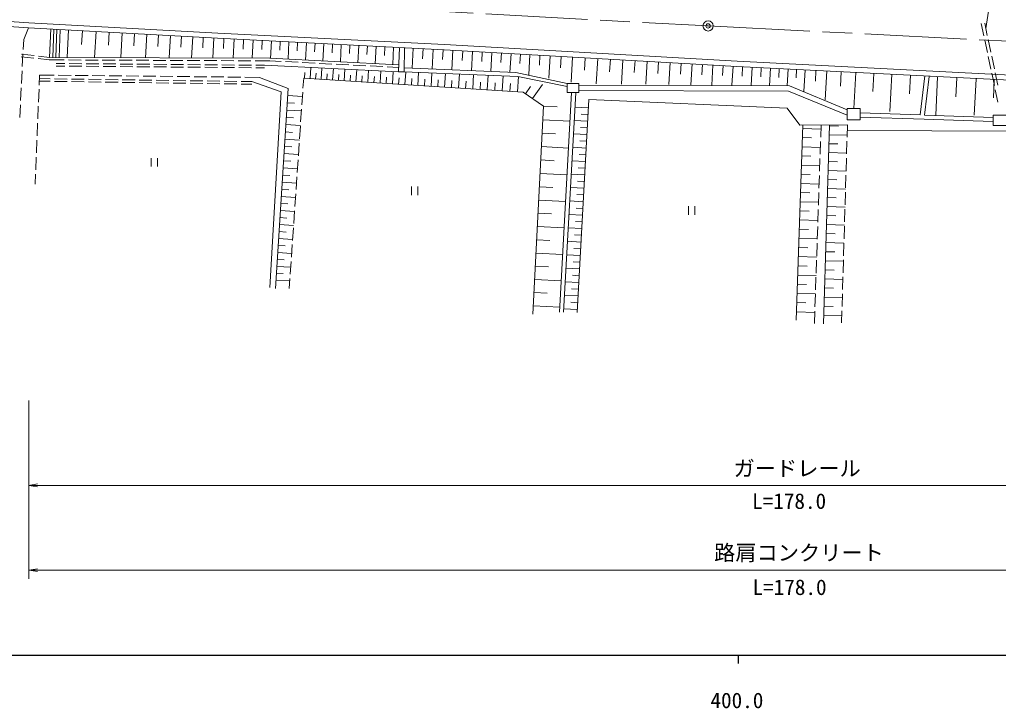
# Model space of a CAD drawing. Units: millimetres at full size, sheet at 1:1000; details may follow other scales. Extents: x 40000 to 680000, y 20000 to 380000.
# Drawn here: x 383284 to 498670, y 198715 to 279904 of the extents above; entities that cross this region are included whole.
import ezdxf
from ezdxf.enums import TextEntityAlignment as Align

# ---------------------------------------------------------------- set-up
doc = ezdxf.new("R2010")
doc.units = ezdxf.units.MM
doc.header["$LTSCALE"] = 1000
doc.header["$PDMODE"] = 32
doc.header["$PDSIZE"] = 500
doc.linetypes.add('CHAIN', pattern=[18.5, 12, -1.5, 3.5, -1.5])
for name, color, linetype, lineweight in [('M-BGD', 7, 'Continuous', 13), ('M-BMK', 2, 'CHAIN', 13), ('M-BMK-SRVR', 3, 'Continuous', 13), ('M-STR-HTXT', 7, 'Continuous', 13), ('M-TTL-BAND', 7, 'Continuous', 25)]:
    doc.layers.add(name, color=color, linetype=linetype, lineweight=lineweight)
doc.styles.add('ＭＳ ゴシック', font='')
doc.styles.get('ＭＳ ゴシック').set_extended_font_data('MS Gothic')

# ---------------------------------------------------------------- blocks, each defined once
blk = doc.blocks.new('open_arrow')
at = {"color": 0, "linetype": 'Continuous', "lineweight": -2}
blk.add_lwpolyline([(7.5, 1.25), (0, 0), (7.5, -1.25)], dxfattribs=at)

msp = doc.modelspace()

# ---------------------------------------------------------------- linework, layer by layer
at = {"layer": 'M-BGD'}
for p, q in [((496649, 279453), (496960, 277985)), ((497049, 279494), (497360, 278027)), ((383774, 277573), (384348, 278940)), ((389065, 278680), (388887, 275445)), ((390683, 278592), (390594, 276974)), ((392301, 278503), (392132, 275430)), ((393837, 278418), (393753, 276882)), ((395373, 278334), (395213, 275416)), ((396832, 278254), (396752, 276795)), ((398290, 278173), (398138, 275403)), ((399675, 278097), (399599, 276712)), ((383712, 276366), (383774, 277573)), ((401061, 278021), (400916, 275391)), ((402376, 277949), (402304, 276634)), ((403691, 277877), (403554, 275379)), ((404940, 277808), (404871, 276559)), ((406189, 277739), (406058, 275368)), ((407375, 277677), (407314, 276491)), ((408561, 277617), (408445, 275357)), ((409691, 277559), (409633, 276429)), ((410821, 277501), (410711, 275347)), ((411898, 277446), (411843, 276369)), ((412975, 277391), (412870, 275333)), ((414004, 277338), (413952, 276309)), ((415033, 277286), (414928, 275228)), ((416062, 277233), (416010, 276204)), ((417091, 277181), (416986, 275124)), ((418120, 277128), (418067, 276100)), ((419148, 277075), (419043, 275019)), ((420176, 277023), (420124, 275995)), ((421204, 276970), (421099, 274915)), ((497063, 277496), (497374, 276029)), ((497463, 277538), (497774, 276070)), ((383518, 275822), (385009, 275656)), ((383608, 274368), (383686, 275866)), ((422232, 276918), (422180, 275890)), ((423260, 276865), (423155, 274810)), ((424287, 276813), (424235, 275785)), ((425315, 276760), (425210, 274706)), ((426342, 276708), (426289, 275681)), ((427369, 276655), (427264, 274602)), ((429665, 276538), (429544, 274176)), ((430846, 276477), (430786, 275296)), ((432027, 276417), (431907, 274075)), ((433198, 276357), (433138, 275186)), ((434369, 276292), (434237, 273976)), ((435526, 276226), (435460, 275068)), ((436684, 276160), (436554, 273878)), ((437825, 276095), (437760, 274954)), ((438966, 276030), (438838, 273781)), ((440090, 275966), (440026, 274841)), ((441215, 275902), (441089, 273685)), ((442323, 275839), (442260, 274730)), ((443432, 275776), (443296, 273394)), ((383485, 275524), (384975, 275357)), ((385472, 275302), (386779, 275156)), ((385506, 275600), (386813, 275454)), ((386811, 275154), (388539, 275146)), ((387607, 274730), (388626, 274721)), ((389039, 275144), (390539, 275137)), ((389126, 274717), (390626, 274704)), ((391039, 275135), (392539, 275128)), ((391126, 274700), (392626, 274687)), ((393039, 275126), (394539, 275119)), ((393126, 274683), (394625, 274670)), ((395039, 275117), (396539, 275110)), ((395125, 274665), (396625, 274653)), ((397039, 275108), (398539, 275101)), ((397125, 274648), (398625, 274635)), ((399039, 275099), (400539, 275092)), ((399125, 274631), (400625, 274618)), ((401039, 275090), (402539, 275083)), ((403039, 275081), (404539, 275074)), ((405039, 275072), (406539, 275065)), ((407039, 275063), (408539, 275056)), ((409039, 275054), (410539, 275047)), ((411039, 275045), (412766, 275037)), ((412766, 275037), (414115, 274969)), ((414615, 274944), (416113, 274868)), ((416612, 274842), (418110, 274766)), ((418609, 274741), (420108, 274665)), ((420607, 274639), (422105, 274563)), ((444623, 275708), (444555, 274517)), ((445813, 275640), (445662, 272983)), ((447142, 275565), (447066, 274236)), ((448471, 275489), (448302, 272524)), ((449953, 275405), (449869, 273922)), ((451436, 275320), (451266, 272345)), ((452923, 275236), (452839, 273748)), ((454411, 275151), (454249, 272310)), ((455831, 275070), (455751, 273650)), ((457252, 274989), (457097, 272277)), ((458608, 274912), (458530, 273556)), ((459964, 274835), (459816, 272246)), ((461258, 274761), (461184, 273467)), ((462553, 274688), (462412, 272216)), ((497477, 275539), (497788, 274072)), ((497877, 275581), (498188, 274113)), ((383504, 272371), (383582, 273869)), ((387605, 274430), (388623, 274421)), ((389123, 274417), (390623, 274404)), ((391123, 274400), (392623, 274387)), ((393123, 274383), (394623, 274370)), ((395123, 274365), (396623, 274353)), ((397123, 274348), (398623, 274335)), ((399123, 274331), (400623, 274318)), ((401123, 274314), (402623, 274301)), ((401125, 274614), (402625, 274601)), ((403123, 274297), (404623, 274284)), ((403125, 274597), (404625, 274584)), ((405123, 274280), (406622, 274267)), ((405125, 274580), (406625, 274567)), ((407122, 274263), (408622, 274250)), ((407125, 274563), (408625, 274550)), ((409122, 274245), (410622, 274233)), ((409125, 274545), (410625, 274533)), ((411122, 274228), (412141, 274220)), ((411125, 274528), (412143, 274520)), ((416878, 272998), (416919, 273647)), ((417526, 272957), (417609, 274254)), ((418186, 272915), (418228, 273574)), ((418845, 272873), (418929, 274192)), ((419516, 272830), (419558, 273500)), ((420186, 272787), (420271, 274128)), ((421549, 272700), (421636, 274063)), ((422604, 274538), (424102, 274462)), ((422935, 272612), (423023, 273998)), ((424343, 272522), (424433, 273931)), ((424602, 274437), (426100, 274361)), ((425775, 272431), (425866, 273863)), ((426599, 274335), (427948, 274267)), ((427231, 272339), (427323, 273794)), ((428712, 272244), (428806, 273725)), ((430231, 272147), (430328, 273666)), ((431788, 272048), (431887, 273606)), ((433385, 271947), (433487, 273543)), ((435022, 271842), (435126, 273480)), ((463788, 274617), (463718, 273381)), ((465024, 274547), (464890, 272187)), ((466204, 274480), (466137, 273300)), ((467384, 274413), (467256, 272160)), ((468511, 274353), (468454, 273226)), ((469638, 274296), (469528, 272133)), ((470719, 274241), (470664, 273160)), ((471800, 274186), (471694, 272108)), ((472838, 274133), (472786, 273094)), ((473877, 274081), (473776, 272084)), ((474875, 274030), (474825, 273032)), ((475873, 273979), (475743, 271414)), ((477156, 273914), (477091, 272632)), ((478439, 273849), (478265, 270433)), ((480147, 273763), (480060, 272055)), ((481855, 273676), (481640, 269430)), ((483978, 273568), (483870, 271445)), ((497891, 273583), (498202, 272115)), ((498291, 273624), (498602, 272157)), ((385596, 272185), (385644, 273363)), ((385623, 272644), (386890, 272627)), ((385627, 272944), (386894, 272926)), ((385644, 273363), (387352, 273345)), ((387390, 272619), (388890, 272598)), ((387394, 272919), (388894, 272898)), ((387852, 273340), (389352, 273324)), ((389390, 272591), (390890, 272570)), ((389394, 272891), (390894, 272870)), ((389852, 273319), (391352, 273304)), ((391390, 272563), (392890, 272542)), ((391394, 272863), (392894, 272842)), ((391852, 273298), (393352, 273283)), ((393390, 272535), (394889, 272514)), ((393394, 272835), (394894, 272814)), ((393852, 273278), (395352, 273262)), ((395389, 272507), (396889, 272486)), ((395394, 272807), (396893, 272786)), ((395852, 273257), (397352, 273241)), ((397389, 272479), (398889, 272457)), ((397393, 272779), (398893, 272757)), ((397852, 273236), (399352, 273221)), ((399389, 272450), (400889, 272429)), ((399393, 272750), (400893, 272729)), ((399852, 273216), (401352, 273200)), ((401389, 272422), (402889, 272401)), ((401393, 272722), (402893, 272701)), ((401852, 273195), (403351, 273179)), ((403389, 272394), (404888, 272373)), ((403393, 272694), (404893, 272673)), ((403851, 273174), (405351, 273158)), ((405388, 272366), (406888, 272345)), ((405393, 272666), (406892, 272645)), ((405851, 273153), (407351, 273138)), ((407388, 272338), (408888, 272317)), ((407392, 272638), (408892, 272617)), ((407851, 273133), (409351, 273117)), ((409388, 272310), (410655, 272292)), ((409392, 272610), (410660, 272592)), ((409851, 273112), (411559, 273094)), ((416693, 271837), (416773, 273005)), ((420868, 272744), (420911, 273425)), ((422242, 272656), (422286, 273349)), ((423639, 272567), (423684, 273272)), ((425059, 272477), (425105, 273193)), ((426503, 272385), (426549, 273113)), ((427971, 272291), (428018, 273032)), ((429471, 272196), (429520, 272955)), ((431009, 272098), (431059, 272877)), ((432586, 271997), (432637, 272796)), ((434204, 271894), (434256, 272713)), ((435862, 271789), (435915, 272628)), ((436701, 271735), (436808, 273414)), ((437562, 271681), (437616, 272541)), ((438422, 271626), (438532, 273347)), ((439305, 271570), (439361, 272452)), ((440187, 271513), (440300, 273278)), ((441083, 271456), (441140, 272352)), ((441978, 271399), (442093, 273191)), ((486101, 273461), (485877, 269055)), ((488303, 273349), (488191, 271146)), ((489953, 268620), (490500, 273204)), ((491499, 273156), (491282, 268625)), ((493764, 273047), (493656, 270782)), ((496029, 272939), (495824, 268645)), ((498176, 272836), (498073, 270689)), ((383401, 270374), (383479, 271872)), ((385514, 270187), (385576, 271686)), ((416556, 269842), (416659, 271338)), ((442930, 271161), (443500, 271998)), ((443767, 270590), (444908, 272265)), ((446914, 245434), (448339, 271303)), ((447413, 245407), (448838, 271275)), ((498305, 271626), (498616, 270159)), ((414833, 270103), (415697, 270048)), ((414888, 270967), (416626, 270857)), ((383297, 268376), (383375, 269874)), ((385432, 268189), (385494, 269687)), ((414778, 269238), (416507, 269129)), ((416419, 267847), (416522, 269343)), ((445059, 269683), (446647, 269602)), ((450322, 269497), (448745, 269583)), ((414724, 268378), (415584, 268324)), ((444977, 268095), (448153, 267932)), ((450236, 267921), (448658, 268007)), ((450279, 268709), (449491, 268752)), ((482350, 268418), (489898, 268158)), ((489898, 268158), (498027, 267872)), ((489953, 268620), (498042, 268372)), ((385351, 266190), (385412, 267689)), ((414616, 266663), (415471, 266609)), ((414670, 267519), (416389, 267410)), ((416282, 265851), (416385, 267348)), ((450193, 267132), (449404, 267175)), ((475613, 267448), (474825, 244470)), ((475600, 267064), (477753, 266990)), ((477720, 266026), (477769, 267462)), ((478032, 244049), (478768, 267468)), ((478765, 267381), (479817, 267348)), ((480871, 267481), (480830, 266063)), ((385269, 264192), (385330, 265691)), ((414562, 265808), (416272, 265700)), ((444896, 266513), (446478, 266431)), ((450150, 266343), (448571, 266429)), ((450107, 265554), (449318, 265597)), ((475563, 265987), (476640, 265950)), ((477653, 264027), (477703, 265526)), ((478732, 266330), (480836, 266264)), ((480815, 265564), (480771, 264064)), ((414508, 264957), (415359, 264904)), ((416146, 263856), (416248, 265353)), ((444814, 264930), (447979, 264767)), ((450064, 264764), (448484, 264850)), ((475526, 264910), (477680, 264836)), ((478699, 265276), (479753, 265243)), ((385187, 262194), (385248, 263692)), ((398792, 263584), (398792, 262584)), ((399542, 262584), (399542, 263584)), ((414401, 263261), (415247, 263207)), ((414454, 264107), (416155, 263999)), ((416009, 261861), (416111, 263357)), ((444733, 263354), (446310, 263272)), ((449978, 263185), (448397, 263271)), ((450021, 263975), (449231, 264018)), ((475489, 263832), (476567, 263795)), ((477585, 262028), (477636, 263527)), ((478633, 263166), (479689, 263133)), ((478666, 264222), (480774, 264156)), ((480757, 263564), (480713, 262065)), ((414347, 262415), (416039, 262308)), ((449935, 262395), (449145, 262438)), ((475452, 262755), (477607, 262681)), ((478600, 262110), (480712, 262043)), ((385118, 260516), (385167, 261694)), ((414294, 261573), (415136, 261520)), ((415872, 259865), (415975, 261362)), ((444652, 261777), (447805, 261615)), ((449892, 261604), (448310, 261690)), ((449849, 260813), (449058, 260857)), ((475415, 261677), (476493, 261640)), ((477518, 260029), (477568, 261529)), ((478566, 261051), (479625, 261018)), ((480698, 261565), (480654, 260066)), ((414188, 259894), (415025, 259841)), ((414241, 260731), (415924, 260625)), ((429491, 260212), (429491, 259212)), ((430241, 259212), (430241, 260212)), ((444571, 260206), (446142, 260125)), ((449806, 260023), (448223, 260109)), ((475378, 260598), (477535, 260524)), ((478533, 259993), (480650, 259926)), ((414135, 259057), (415809, 258952)), ((415735, 257870), (415838, 259367)), ((444490, 258635), (447632, 258473)), ((449720, 258440), (448136, 258526)), ((449763, 259231), (448971, 259274)), ((475341, 259520), (476420, 259483)), ((477450, 258031), (477501, 259530)), ((478500, 258932), (479561, 258899)), ((480639, 259566), (480596, 258067)), ((414030, 257392), (415695, 257287)), ((414082, 258225), (414915, 258172)), ((415598, 255875), (415701, 257371)), ((449676, 257648), (448885, 257691)), ((462142, 257906), (462142, 256906)), ((462892, 256906), (462892, 257906)), ((475267, 257361), (476347, 257324)), ((475304, 258441), (477462, 258367)), ((477383, 256032), (477434, 257531)), ((478467, 257872), (480588, 257805)), ((480581, 257567), (480537, 256068)), ((413978, 256564), (414806, 256512)), ((444410, 257070), (445975, 256989)), ((449633, 256856), (448049, 256943)), ((475230, 256282), (477389, 256208)), ((478433, 256809), (479496, 256775)), ((413925, 255736), (415581, 255631)), ((415461, 253880), (415564, 255376)), ((444329, 255504), (447460, 255343)), ((449547, 255272), (447961, 255358)), ((449590, 256064), (448798, 256107)), ((475193, 255202), (476273, 255165)), ((477316, 254033), (477366, 255532)), ((478400, 255746), (480526, 255679)), ((480522, 255568), (480478, 254069)), ((413821, 254089), (415468, 253985)), ((413873, 254912), (414697, 254860)), ((444249, 253945), (445809, 253864)), ((449504, 254479), (448711, 254522)), ((475156, 254122), (477316, 254048)), ((478366, 254681), (479431, 254647)), ((413769, 253269), (414589, 253218)), ((415324, 251884), (415427, 253381)), ((449461, 253686), (447874, 253773)), ((449417, 252893), (448624, 252936)), ((475119, 253041), (476200, 253004)), ((477248, 252034), (477299, 253533)), ((478333, 253615), (480463, 253548)), ((480464, 253569), (480420, 252069)), ((413666, 251635), (414481, 251584)), ((413718, 252450), (415356, 252347)), ((444169, 252385), (447288, 252225)), ((449374, 252100), (447787, 252186)), ((475082, 251961), (477243, 251886)), ((478299, 252548), (479367, 252514)), ((480405, 251570), (480361, 250070)), ((413615, 250820), (415244, 250717)), ((415187, 249889), (415290, 251385)), ((444089, 250831), (445643, 250751)), ((449288, 250512), (447699, 250599)), ((449331, 251306), (448537, 251349)), ((475045, 250879), (476126, 250842)), ((477181, 250035), (477231, 251534)), ((478232, 250411), (479302, 250377)), ((478266, 251481), (480401, 251413)), ((413563, 250010), (414374, 249959)), ((415073, 248223), (415153, 249390)), ((444009, 249277), (447117, 249117)), ((449244, 249718), (448450, 249761)), ((475008, 249798), (477170, 249724)), ((477113, 248036), (477164, 249535)), ((478198, 249341), (480338, 249274)), ((480347, 249570), (480303, 248071)), ((413512, 249199), (415133, 249097)), ((449201, 248923), (447612, 249010)), ((449158, 248129), (448363, 248172)), ((474971, 248716), (476052, 248679)), ((478165, 248269), (479237, 248235)), ((443929, 247729), (445478, 247649)), ((449115, 247334), (447524, 247420)), ((474933, 247634), (477097, 247560)), ((477046, 246037), (477096, 247537)), ((478131, 247197), (480275, 247130)), ((480288, 247571), (480244, 246072)), ((443850, 246181), (446946, 246021)), ((449028, 245743), (447436, 245830)), ((449071, 246538), (448276, 246582)), ((474896, 246552), (475979, 246515)), ((478097, 246123), (479172, 246089)), ((474859, 245469), (477024, 245395)), ((476981, 244102), (477029, 245538)), ((478064, 245049), (480212, 244981)), ((480229, 245572), (480188, 244154))]:
    msp.add_line(p, q, dxfattribs=at)
for points in [[(379095, 279267), (384348, 278940), (406605, 277717), (433349, 276350), (467840, 274387), (502402, 272634), (522023, 271583), (531716, 270810), (539538, 270881), (546687, 271268), (553796, 272148), (559446, 272990), (563654, 273605)], [(379133, 279866), (384383, 279539), (406637, 278316), (433382, 276949), (467873, 274986), (502434, 273233), (522063, 272182), (531737, 271410), (539519, 271481), (546634, 271866), (553715, 272742), (559358, 273584), (563567, 274199)], [(428057, 276620), (427940, 273748), (412143, 274520)], [(428666, 276589), (428618, 273733), (427940, 273748)], [(386813, 275454), (412774, 275337), (427964, 274566)], [(428618, 273733), (442031, 273211), (447837, 272019)], [(447837, 272369), (441797, 273655), (428626, 274215)], [(410660, 272592), (414106, 271388), (412766, 248307)], [(413449, 248201), (414939, 271778), (411559, 273094)], [(416773, 273005), (442641, 271357), (445060, 269710), (443798, 245182)], [(482367, 268917), (489456, 268673), (490003, 273263)], [(449193, 271536), (473907, 271482), (480844, 268628)], [(449194, 272136), (474026, 272081), (480844, 269276)], [(449009, 245399), (450376, 270496), (473756, 269479), (475263, 267446), (480871, 267481)], [(480852, 266816), (500798, 266736), (515205, 267157), (526234, 267660), (536656, 268220), (541120, 263897), (540302, 242224)]]:
    msp.add_lwpolyline(points, dxfattribs=at)
for points in [[(447837, 271303), (449194, 271303), (449194, 272369), (447837, 272369)], [(480844, 268080), (482367, 268080), (482367, 269430), (480844, 269430)], [(499725, 268655), (498042, 268655), (498042, 267422), (499725, 267422)]]:
    msp.add_lwpolyline(points, close=True, dxfattribs=at)
at = {"layer": 'M-BMK'}
msp.add_lwpolyline([(332409, 285736), (345594, 285620), (353797, 285339), (364368, 284593), (464444, 279154), (525266, 276053), (534695, 275737), (538130, 275842), (546963, 276403), (552571, 276999), (563000, 278420)], dxfattribs=at)
at = {"layer": 'M-BMK-SRVR'}
msp.add_circle((464444, 279154), 600, dxfattribs=at)
msp.add_point((464444, 279154), dxfattribs=at)
at = {"layer": 'M-STR-HTXT'}
for p, q in [((502459, 312817), (497185, 278851)), ((386823, 275454), (386951, 278797)), ((387210, 275452), (387338, 278775)), ((387557, 275451), (387684, 278756)), ((387940, 275449), (388067, 278735)), ((384383, 235000), (384383, 214000)), ((384383, 225000), (563654, 225000)), ((384383, 215000), (563654, 215000))]:
    msp.add_line(p, q, dxfattribs=at)
at = {"layer": 'M-TTL-BAND'}
for p, q in [((40000, 205000), (579000, 205000)), ((468000, 205000), (468000, 204000))]:
    msp.add_line(p, q, dxfattribs=at)

# ---------------------------------------------------------------- block references
at = {"layer": 'M-STR-HTXT', "xscale": 133, "yscale": 133}
for p in [(384383, 225000), (384383, 215000)]:
    msp.add_blockref('open_arrow', p, dxfattribs=at)

# ---------------------------------------------------------------- texts
at = {"layer": 'M-STR-HTXT', "style": 'ＭＳ ゴシック'}
for s, p in [('ガードレール', (474947, 227004)), ('路肩コンクリート', (475158, 217066))]:
    msp.add_text(s, height=1833, dxfattribs=at).set_placement(p, align=Align.MIDDLE_CENTER)
for p in [(473998, 221683), (474050, 211536)]:
    msp.add_text('L=178.0', height=1833, dxfattribs=at).set_placement(p, align=Align.BOTTOM_CENTER)
at = {"layer": 'M-TTL-BAND', "style": 'ＭＳ ゴシック'}
msp.add_text('400.0', height=1833, dxfattribs=at).set_placement((467844, 198195), align=Align.BOTTOM_CENTER)

doc.saveas('drawing.dxf')
